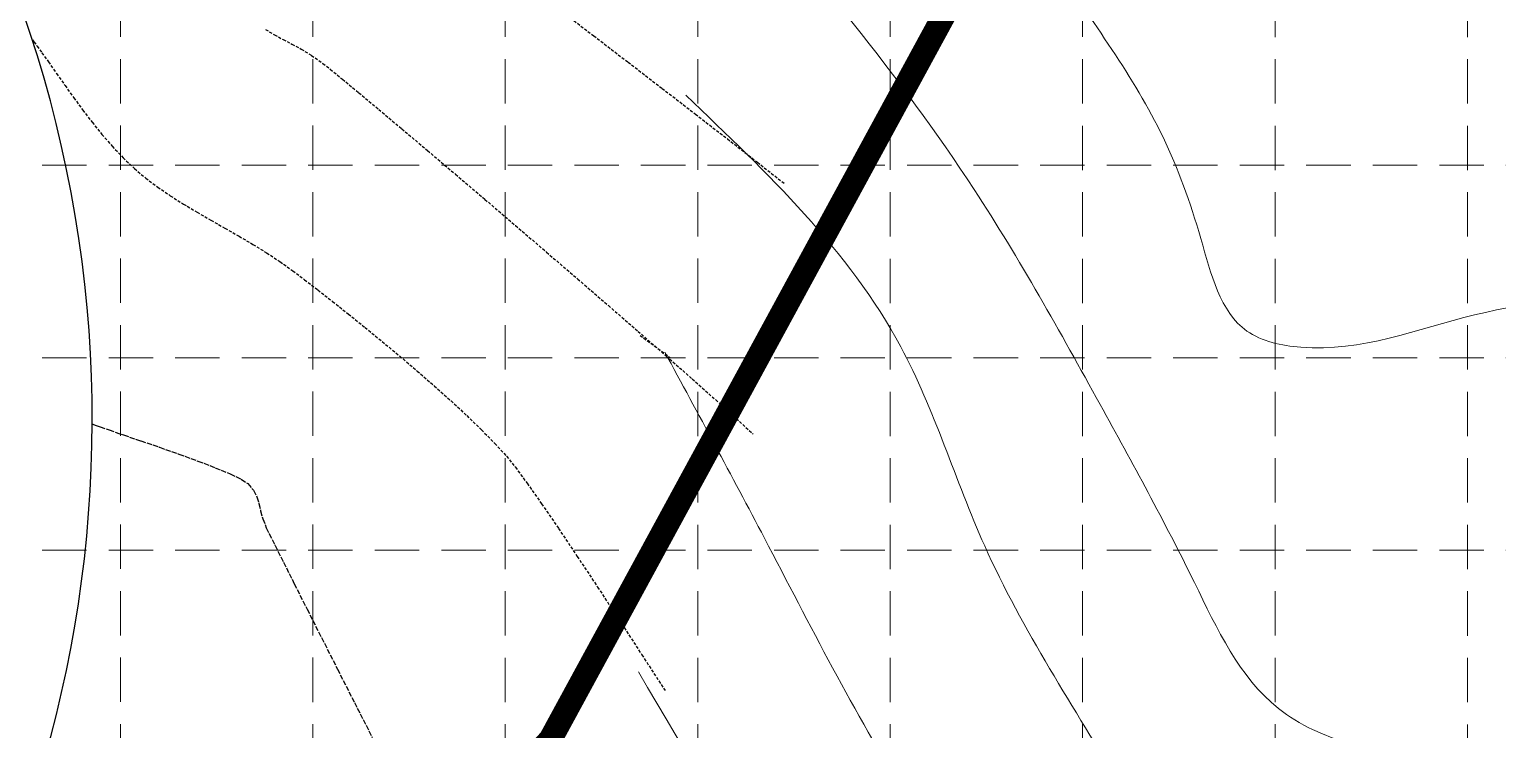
# Model space of a CAD drawing. Header units: inches. Extents: x 2507435 to 2508087, y 7097652 to 7098695.
# Drawn here: x 2507720.9 to 2507845.1, y 7098435.3 to 7098494.5 of the extents above; entities that cross this region are included whole.
import ezdxf

# ---------------------------------------------------------------- set-up
doc = ezdxf.new("R2010")
doc.units = ezdxf.units.IN
doc.header["$MEASUREMENT"] = 0
doc.linetypes.add('DASHED7', pattern=[0.5317999999999998, 0.4379999999999999, -0.0938])
doc.linetypes.add('HIDDEN', pattern=[0.375, 0.25, -0.125])
doc.layers.add('ALT BID GRADING', color=1, linetype='Continuous', lineweight=0)
for name, color, linetype in [('CONT-MJR', 7, 'DASHED7'), ('CONT-MNR', 8, 'HIDDEN'), ('E-STRUCTURES', 6, 'Continuous'), ('GRID', 254, 'HIDDEN'), ('LIMITS OF DISTURBANCE', 1, 'HIDDEN')]:
    doc.layers.add(name, color=color, linetype=linetype)

msp = doc.modelspace()

# ---------------------------------------------------------------- linework, layer by layer
at = {"layer": 'ALT BID GRADING', "color": 35, "linetype": 'Continuous', "lineweight": 13}
for points in [[(2507806.568243864, 7098609.088887449), (2507820.256532942, 7098604.362921062), (2507830.95828497, 7098602.373041038), (2507841.582109596, 7098602.315040343), (2507849.857748907, 7098602.801563878), (2507858.133384594, 7098602.801563878), (2507874.487953235, 7098601.071737202), (2507885.308683512, 7098594.189770204), (2507893.670156743, 7098586.816234743), (2507902.523486456, 7098575.510147321), (2507915.311624545, 7098558.305229827), (2507923.744886936, 7098545.798481573), (2507932.95337225, 7098531.123115066), (2507940.419709442, 7098522.168651764), (2507953.112487378, 7098515.70154009), (2507964.063117191, 7098509.980634755), (2507976.507017341, 7098502.269847267), (2507985.217743461, 7098494.061592435), (2507992.932962061, 7098486.848274421), (2508000.399299252, 7098478.142547986), (2508008.885465023, 7098470.145072742)], [(2507809.012148059, 7098582.113799994), (2507814.487462966, 7098576.641629396), (2507823.198189085, 7098568.433372434), (2507834.148818898, 7098569.428311381), (2507839.375259643, 7098570.671987195), (2507847.09047462, 7098572.661867218), (2507854.80569322, 7098574.403012506), (2507858.78773779, 7098574.651747243), (2507870.236126798, 7098575.149218845), (2507881.435634397, 7098569.925782984), (2507890.892997496, 7098560.473850209), (2507903.088016238, 7098548.037098463), (2507919.957265907, 7098522.525325379), (2507926.772496576, 7098509.875734759), (2507936.437664872, 7098490.579299731), (2507947.637172471, 7098485.35586387), (2507953.05981228, 7098482.143944362), (2507958.587802284, 7098479.634958535), (2507962.569850477, 7098476.898872172), (2507971.031702435, 7098472.670377388), (2507978.746917412, 7098464.9595899), (2507987.955402725, 7098449.786751789)], [(2507799.057029388, 7098567.18969662), (2507802.790196172, 7098561.22005442), (2507807.021122151, 7098554.752944875), (2507811.895313357, 7098544.298229983), (2507814.99918358, 7098538.094050821), (2507817.659647394, 7098536.321426379), (2507828.175748421, 7098533.8591993), (2507846.343841263, 7098538.336430951), (2507859.036615576, 7098542.316190999), (2507867.249589747, 7098543.559866812), (2507879.693486274, 7098543.311132075), (2507894.875042066, 7098532.615523487), (2507913.070876571, 7098508.149641203), (2507925.514776721, 7098481.78372716), (2507932.946339, 7098459.655484176), (2507938.207551033, 7098455.169076251), (2507947.664914133, 7098450.443109863), (2507961.602080997, 7098442.234852902), (2507966.828518118, 7098436.26521283), (2507970.31281074, 7098430.544305366), (2507974.792614504, 7098420.843637854)], [(2507795.489127687, 7098546.514009472), (2507806.574385729, 7098528.344622774), (2507811.749803701, 7098518.935095928), (2507816.229607465, 7098509.234430545), (2507821.206927648, 7098501.312122381), (2507834.176564184, 7098501.682529528), (2507846.481321201, 7098504.414214091), (2507861.027641484, 7098507.990754731), (2507871.978271297, 7098509.980634755), (2507883.703279753, 7098509.890786489), (2507891.916250301, 7098508.149641203), (2507901.871368972, 7098500.936325317), (2507913.319754357, 7098481.78372716), (2507919.314040538, 7098461.570275915), (2507927.52701471, 7098443.412616705), (2507935.739988882, 7098429.732189145), (2507941.961937145, 7098421.275197446), (2507949.179396551, 7098416.549231059), (2507958.885637436, 7098411.325795197), (2507966.103100466, 7098406.351094073), (2507971.079630721, 7098398.943147052), (2507972.076170943, 7098390.183314887), (2507972.853274472, 7098381.660072576), (2507975.513734663, 7098374.569581194), (2507978.174198477, 7098368.365402033)], [(2507786.620919804, 7098527.458312683), (2507795.932537719, 7098516.379419497), (2507807.461209416, 7098499.982655114), (2507816.772827331, 7098485.358517302), (2507819.965836123, 7098476.794455586), (2507823.867391462, 7098468.961755048), (2507828.42768808, 7098467.591257548), (2507843.1114883, 7098470.327343912), (2507858.044162683, 7098472.814693409), (2507873.72347767, 7098475.550779773), (2507883.429714932, 7098475.79951451), (2507895.624737296, 7098475.302045036), (2507906.077611539, 7098464.35770171), (2507913.295070944, 7098447.194983576), (2507918.27263028, 7098434.509497094), (2507922.747901022, 7098421.544090598), (2507929.472141502, 7098406.402435635), (2507933.951941643, 7098395.458094439), (2507942.459692717, 7098386.203554839), (2507951.66817803, 7098381.975057925), (2507957.143492937, 7098378.492767351), (2507964.112074557, 7098375.010476776), (2507968.591878321, 7098369.040836705), (2507971.079630721, 7098363.933843055), (2507974.813826585, 7098347.152152183), (2507981.533534043, 7098326.755878213)], [(2507779.526355672, 7098508.402615894), (2507800.810051692, 7098480.926958324), (2507811.451899702, 7098462.757573756), (2507819.433287521, 7098447.690278769), (2507826.527855277, 7098437.05454063), (2507829.423199222, 7098435.255701304), (2507858.453399307, 7098437.497697806), (2507870.985818405, 7098439.484198218), (2507887.718483146, 7098440.599787387), (2507894.813050902, 7098441.042942433), (2507908.558769134, 7098419.328311109), (2507914.766516826, 7098398.943147052), (2507924.07813474, 7098379.444295217), (2507934.276572719, 7098365.928088677), (2507944.918420728, 7098355.292350538)], [(2507776.422481826, 7098488.903761929), (2507794.602307623, 7098467.63228778), (2507801.696871756, 7098450.792368351), (2507813.225543452, 7098430.407204294), (2507818.989877489, 7098419.328311109), (2507826.527855277, 7098406.033638435), (2507835.839469568, 7098401.602081588), (2507862.000683184, 7098405.147328343), (2507876.710420555, 7098405.771061558), (2507892.638609704, 7098405.273589956), (2507899.247151219, 7098394.511590204), (2507906.326898782, 7098383.6336423), (2507914.290991544, 7098371.694357898), (2507923.499476858, 7098358.760136679), (2507928.228158408, 7098351.546820793), (2507937.473884702, 7098342.392766763)], [(2507774.648841699, 7098467.189130605), (2507783.07363955, 7098451.457146705), (2507795.045717655, 7098429.74251538), (2507805.244155633, 7098414.453599215), (2507816.772827331, 7098394.954745251), (2507822.980571399, 7098386.091631554), (2507826.527855277, 7098381.43853871), (2507830.518545563, 7098376.563826815), (2507836.282883223, 7098371.689112792), (2507847.811551297, 7098369.251712125), (2507862.887503248, 7098366.592777589), (2507871.755711131, 7098362.604375787), (2507876.633225104, 7098349.974481468), (2507879.737095327, 7098334.907186481), (2507882.840969172, 7098325.157760563), (2507888.638508697, 7098291.532823256)], [(2507772.42557025, 7098440.137469656), (2507798.005179771, 7098398.405797309), (2507809.690659257, 7098381.721842594), (2507817.798949962, 7098371.234786075), (2507825.907240667, 7098362.1777802), (2507840.58803699, 7098349.487932378), (2507847.379370551, 7098328.726370723), (2507865.356431466, 7098321.539674338), (2507871.755711131, 7098305.880442596), (2507873.97276129, 7098289.70530152), (2507874.416171322, 7098275.081161579), (2507874.416171322, 7098272.86538209)]]:
    msp.add_spline(points, degree=3, dxfattribs=at)
at = {"layer": 'CONT-MJR', "color": 35, "elevation": 665}
for points in [[(2507726.242077813, 7098461.119219734), (2507726.307661673, 7098461.090481704)], [(2507726.307661673, 7098461.090481704), (2507726.495039513, 7098461.01615354)], [(2507727.666524692, 7098460.598905832), (2507728.895015812, 7098460.177717453)], [(2507733.580652298, 7098458.553568583), (2507735.180111173, 7098457.970752711)], [(2507735.180111173, 7098457.970752711), (2507736.650456239, 7098457.406601214)], [(2507736.650456239, 7098457.406601214), (2507737.902945197, 7098456.88474259)], [(2507740.339634584, 7098454.374720851), (2507740.482012314, 7098453.765135644)], [(2507740.664719949, 7098453.092138926), (2507740.963267012, 7098452.331789639)], [(2507744.404394079, 7098445.457407123), (2507745.629377948, 7098443.034438809)]]:
    msp.add_lwpolyline(points, dxfattribs=at)
at = {"layer": 'CONT-MJR', "color": 35, "extrusion": (0.3444720957005957, 0.9387965569193572, 0), "elevation": 7527852.562581398}
msp.add_lwpolyline([(90976.74324484775, 665.0000000000009), (90976.30551104387, 665.0000000000009)], dxfattribs=at)
at = {"layer": 'CONT-MJR', "color": 35, "extrusion": (-0.3306498375362296, -0.9437535085695127, 0), "elevation": -7528376.841181323}
msp.add_lwpolyline([(19571.13416445069, 665.0000000000009), (19571.94003397506, 665.0000000000009)], dxfattribs=at)
at = {"layer": 'CONT-MJR', "color": 35, "extrusion": (-0.3233954981585051, -0.946263891190408, 0), "elevation": -7528004.784477185}
msp.add_lwpolyline([(77363.23691703752, 665), (77364.77385247406, 665)], dxfattribs=at)
at = {"layer": 'CONT-MJR', "color": 35, "extrusion": (-0.3262454552850262, -0.9452850908090459, 0), "elevation": -7528203.733415216}
msp.add_lwpolyline([(54679.90067589004, 665.0000000000009), (54681.5842522108, 665.0000000000009)], dxfattribs=at)
at = {"layer": 'CONT-MJR', "color": 35, "extrusion": (0.3323536806348475, 0.9431548287362314, 0), "elevation": 7528399.946963612}
msp.add_lwpolyline([(-5980.469998680986, 665.0000000000009), (-5982.208663780708, 665.0000000000009)], dxfattribs=at)
at = {"layer": 'CONT-MJR', "color": 35, "extrusion": (-0.4342086842518555, -0.9008123103734055, 0), "elevation": -7483258.921717323}
msp.add_lwpolyline([(-823210.4499795833, 665.0000000000009), (-823209.3999378164, 665.0000000000009)], dxfattribs=at)
at = {"layer": 'CONT-MJR', "color": 35, "extrusion": (0.5540239045562414, 0.8325007586664751, 0), "elevation": 7298817.630980711}
msp.add_lwpolyline([(1845020.052815932, 665), (1845019.3914954, 665)], dxfattribs=at)
at = {"layer": 'CONT-MJR', "color": 35, "extrusion": (0.7646820016730618, 0.6444078183241414, 0), "elevation": 6491923.768249106}
msp.add_lwpolyline([(3812054.715314479, 665), (3812053.979064636, 665)], dxfattribs=at)
at = {"layer": 'CONT-MJR', "color": 35, "extrusion": (0.8873070888255804, 0.4611790651361719, 0), "elevation": 5498794.438114267}
msp.add_lwpolyline([(5141992.753731171, 665.0000000000009), (5141992.128710412, 665.0000000000009)], dxfattribs=at)
at = {"layer": 'CONT-MJR', "color": 35, "extrusion": (0.9547672761613235, 0.2973540791236725, 0), "elevation": 4505062.777189309}
msp.add_lwpolyline([(6031685.726058639, 665.0000000000009), (6031685.128934333, 665.0000000000009)], dxfattribs=at)
at = {"layer": 'CONT-MJR', "color": 35, "extrusion": (0.96506782497721, 0.2620001778506213, 0), "elevation": 4279935.801512877}
msp.add_lwpolyline([(6193460.883530315, 665), (6193460.186173401, 665)], dxfattribs=at)
at = {"layer": 'CONT-MJR', "color": 35, "extrusion": (0.8986800341100308, 0.4386048293076512, 0), "elevation": 5367072.207741013}
msp.add_lwpolyline([(5279330.086519608, 665), (5279329.525431471, 665)], dxfattribs=at)
at = {"layer": 'CONT-MJR', "color": 35, "extrusion": (0.8955510830114084, 0.4449587146209112, 0), "elevation": 5404328.356942875}
msp.add_lwpolyline([(5241184.916747509, 665), (5241183.810020487, 665)], dxfattribs=at)
at = {"layer": 'CONT-MJR', "color": 35, "extrusion": (0.8943549972075268, 0.4473579539584881, 0), "elevation": 5418359.765176132}
msp.add_lwpolyline([(5226676.781206027, 665), (5226675.186258288, 665)], dxfattribs=at)
at = {"layer": 'CONT-MJR', "color": 35, "extrusion": (0.8935978249239589, 0.4488684966570606, 0), "elevation": 5427183.483052341}
msp.add_lwpolyline([(5217512.385113383, 665), (5217510.359375013, 665)], dxfattribs=at)
at = {"layer": 'CONT-MJR', "color": 35, "extrusion": (0.8929893249227384, 0.4500778439048427, 0), "elevation": 5434242.009304566}
msp.add_lwpolyline([(5210158.22151412, 665), (5210155.822416745, 665)], dxfattribs=at)
at = {"layer": 'CONT-MJR', "color": 35, "extrusion": (0.8918699755788618, 0.4522918821524002, 0), "elevation": 5447151.193629236}
msp.add_lwpolyline([(5196655.225102076, 665.0000000000009), (5196652.25157973, 665.0000000000009)], dxfattribs=at)
at = {"layer": 'CONT-MJR', "color": 35, "extrusion": (0.8912799865161747, 0.4534533996296946, 0), "elevation": 5453916.61290816}
msp.add_lwpolyline([(5189551.457452694, 665), (5189548.282861813, 665)], dxfattribs=at)
at = {"layer": 'CONT-MJR', "color": 35, "extrusion": (0.8906338217078552, 0.4547212284796703, 0), "elevation": 5461295.798054479}
msp.add_lwpolyline([(5181782.126533509, 665), (5181778.808300718, 665)], dxfattribs=at)
at = {"layer": 'CONT-MNR', "color": 35}
for points, elevation in [([(2507765.770596421, 7098496.127989635), (2507768.640434476, 7098493.932857855)], 668), ([(2507721.318060224, 7098493.41263393), (2507721.586279749, 7098493.052603578)], 666), ([(2507743.913892396, 7098492.805846341), (2507744.77652674, 7098492.278465428)], 667), ([(2507744.77652674, 7098492.278465428), (2507745.746041569, 7098491.597417625)], 667), ([(2507724.681487943, 7098488.693610646), (2507725.444812918, 7098487.653493796)], 666), ([(2507774.428127722, 7098489.487385022), (2507777.245765278, 7098487.311555893)], 668), ([(2507752.422750932, 7098486.061575737), (2507754.60101883, 7098484.21952107)], 667), ([(2507727.070372709, 7098485.592746192), (2507727.941361365, 7098484.592227786)], 666), ([(2507730.766945047, 7098481.89965633), (2507731.779466034, 7098481.137880393)], 666), ([(2507732.848313822, 7098480.408352413), (2507733.962598473, 7098479.703569975)], 666), ([(2507759.449283228, 7098480.095381005), (2507762.031480374, 7098477.887009492)], 667), ([(2507735.111430047, 7098479.01603066), (2507736.283918607, 7098478.338232057)], 666), ([(2507736.283918607, 7098478.338232057), (2507737.469174213, 7098477.662671747)], 666), ([(2507737.469174213, 7098477.662671747), (2507738.656306928, 7098476.981847314)], 666), ([(2507762.031480374, 7098477.887009492), (2507764.660521247, 7098475.630246254)], 667), ([(2507742.120068335, 7098474.832765128), (2507743.205810098, 7098474.05586005)], 666), ([(2507743.205810098, 7098474.05586005), (2507744.19318994, 7098473.307357614)], 666), ([(2507747.901475059, 7098470.403920235), (2507749.308582054, 7098469.269274794)], 666), ([(2507772.557578553, 7098468.599829542), (2507775.088535007, 7098466.735555235)], 667), ([(2507753.716585282, 7098465.585243098), (2507755.170443864, 7098464.31634445)], 666), ([(2507755.170443864, 7098464.31634445), (2507756.57771291, 7098463.053240284)], 666), ([(2507780.687858809, 7098461.573918534), (2507782.111261107, 7098460.256871469)], 667), ([(2507760.286873109, 7098459.45612579), (2507761.274674285, 7098458.373630669)], 666), ([(2507761.274674285, 7098458.373630669), (2507762.018671335, 7098457.446718014)], 666), ([(2507762.018671335, 7098457.446718014), (2507763.017566931, 7098456.088590728)], 666), ([(2507767.249494496, 7098449.908802242), (2507768.973833773, 7098447.30769759)], 666), ([(2507768.973833773, 7098447.30769759), (2507770.805996344, 7098444.516318887)], 666)]:
    msp.add_lwpolyline(points, dxfattribs=dict(at, elevation=elevation))
at = {"layer": 'CONT-MNR', "color": 35, "extrusion": (0.7974667237121061, 0.6033629293981188, 0), "elevation": 6282792.083256554}
msp.add_lwpolyline([(4147746.426118606, 666.0000000000009), (4147746.204486221, 666.0000000000009)], dxfattribs=at)
at = {"layer": 'CONT-MNR', "color": 35, "extrusion": (-0.5236726994628429, -0.8519195407063387, 0), "elevation": -7360581.601026637}
msp.add_lwpolyline([(-1580894.29057455, 667), (-1580893.408043984, 667)], dxfattribs=at)
at = {"layer": 'CONT-MNR', "color": 35, "extrusion": (-0.4758455070891174, -0.8795288814945766, 0), "elevation": -7436628.099037996}
msp.add_lwpolyline([(-1172155.275365593, 667.0000000000009), (-1172154.443064935, 667.0000000000009)], dxfattribs=at)
at = {"layer": 'CONT-MNR', "color": 35, "extrusion": (-0.4595245987297597, -0.888165042749518, 0), "elevation": -7457003.200987344}
msp.add_lwpolyline([(-1034643.311611724, 667.0000000000009), (-1034642.474049865, 667.0000000000009)], dxfattribs=at)
at = {"layer": 'CONT-MNR', "color": 35, "extrusion": (0.6085465060968868, 0.7935182101989039, 0), "elevation": 7158878.044944884}
msp.add_lwpolyline([(2329803.598240094, 668), (2329799.940420186, 668)], dxfattribs=at)
at = {"layer": 'CONT-MNR', "color": 35, "extrusion": (0.8080409921881879, 0.58912626400758, 0), "elevation": 6208250.530873338}
msp.add_lwpolyline([(4258508.719970607, 666.0000000000009), (4258508.032886136, 666.0000000000009)], dxfattribs=at)
at = {"layer": 'CONT-MNR', "color": 35, "extrusion": (0.8141291639451609, 0.580683824825484, 0), "elevation": 6163589.381879682}
msp.add_lwpolyline([(4322896.164821079, 666), (4322895.224980195, 666)], dxfattribs=at)
at = {"layer": 'CONT-MNR', "color": 35, "extrusion": (-0.4781235955463468, -0.8782925636607848, 0), "elevation": -7433564.981394125}
msp.add_lwpolyline([(-1191424.968696927, 667.0000000000009), (-1191424.072153846, 667.0000000000009)], dxfattribs=at)
at = {"layer": 'CONT-MNR', "color": 35, "extrusion": (0.818217675730247, 0.574908545007458, 0), "elevation": 6132846.458985411}
msp.add_lwpolyline([(4366400.291439919, 666), (4366399.0824588, 666)], dxfattribs=at)
at = {"layer": 'CONT-MNR', "color": 35, "extrusion": (-0.619135888917208, -0.7852838665442572, 0), "elevation": -7126966.319905827}
msp.add_lwpolyline([(-2425638.629377057, 667), (-2425637.830864625, 667)], dxfattribs=at)
at = {"layer": 'CONT-MNR', "color": 35, "extrusion": (-0.6327474979984758, -0.7743581882931624, 0), "elevation": -7083544.953351472}
msp.add_lwpolyline([(-2549658.546833772, 667), (-2549657.223027688, 667)], dxfattribs=at)
at = {"layer": 'CONT-MNR', "color": 35, "extrusion": (-0.609741104823673, -0.7926006466616127, 0), "elevation": -7155360.508477181}
msp.add_lwpolyline([(-2340580.829303052, 668), (-2340577.189201884, 668)], dxfattribs=at)
at = {"layer": 'CONT-MNR', "color": 35, "extrusion": (0.8184481982804892, 0.5745803222626243, 0), "elevation": 6131094.659624266}
msp.add_lwpolyline([(4368858.536450205, 666.0000000000009), (4368857.294789533, 666.0000000000009)], dxfattribs=at)
at = {"layer": 'CONT-MNR', "color": 35, "extrusion": (0.8144084317901621, 0.5802920869950658, 0), "elevation": 6161508.943738282}
msp.add_lwpolyline([(4325857.524669769, 666.0000000000009), (4325856.256013968, 666.0000000000009)], dxfattribs=at)
at = {"layer": 'CONT-MNR', "color": 35, "extrusion": (0.6384231714009437, 0.7696855554175103, 0), "elevation": 7064609.469577968}
msp.add_lwpolyline([(2601663.718361331, 667), (2601661.926406757, 667)], dxfattribs=at)
at = {"layer": 'CONT-MNR', "color": 35, "extrusion": (-0.6416984371009297, -0.7669570495289969, 0), "elevation": -7053454.743765701}
msp.add_lwpolyline([(-2631753.771653867, 667), (-2631751.568814287, 667)], dxfattribs=at)
at = {"layer": 'CONT-MNR', "color": 35, "extrusion": (0.7936718064502739, 0.6083461708977537, 0), "elevation": 6308648.767033916}
msp.add_lwpolyline([(4108304.346998583, 666), (4108303.040446512, 666)], dxfattribs=at)
at = {"layer": 'CONT-MNR', "color": 35, "extrusion": (-0.6439581824727474, -0.7650606898974719, 0), "elevation": -7045660.335743049}
msp.add_lwpolyline([(-2652547.940310337, 667.0000000000009), (-2652545.383878559, 667.0000000000009)], dxfattribs=at)
at = {"layer": 'CONT-MNR', "color": 35, "extrusion": (-0.6130044232306101, -0.7900794751793689, 0), "elevation": -7145647.673812682}
msp.add_lwpolyline([(-2370060.79002913, 668), (-2370057.372626402, 668)], dxfattribs=at)
at = {"layer": 'CONT-MNR', "color": 35, "extrusion": (0.7765194202386122, 0.6300933184793263, 0), "elevation": 6420007.114113625}
msp.add_lwpolyline([(3932011.163853819, 666), (3932009.845439835, 666)], dxfattribs=at)
at = {"layer": 'CONT-MNR', "color": 35, "extrusion": (0.6153205659223393, 0.7882769825086943, 0), "elevation": 7138661.082430634}
msp.add_lwpolyline([(2391018.73225529, 668.0000000000009), (2391015.519814495, 668.0000000000009)], dxfattribs=at)
at = {"layer": 'CONT-MNR', "color": 35, "extrusion": (0.7262040111787196, 0.6874792608856928, 0), "elevation": 6701183.030834816}
msp.add_lwpolyline([(3430937.032536646, 666.0000000000009), (3430935.700670447, 666.0000000000009)], dxfattribs=at)
at = {"layer": 'CONT-MNR', "color": 35, "extrusion": (0.6916646236927246, 0.7222188368714857, 0), "elevation": 6861165.923408695}
msp.add_lwpolyline([(3098640.987003618, 666), (3098639.651329449, 666)], dxfattribs=at)
at = {"layer": 'CONT-MNR', "color": 35, "extrusion": (-0.6472217196692193, -0.7623018074151592, 0), "elevation": -7034260.59582871}
msp.add_lwpolyline([(-2682627.298692908, 667.0000000000009), (-2682624.206990075, 667.0000000000009)], dxfattribs=at)
at = {"layer": 'CONT-MNR', "color": 35, "extrusion": (0.6467193819979802, 0.7627280255426248, 0), "elevation": 7036009.175490959}
msp.add_lwpolyline([(2678010.530177745, 666.0000000000009), (2678009.290805103, 666.0000000000009)], dxfattribs=at)
at = {"layer": 'CONT-MNR', "color": 35, "extrusion": (-0.6486033540132952, -0.7611265920743435, 0), "elevation": -7029383.153768541}
msp.add_lwpolyline([(-2695378.86826185, 667), (-2695375.594885559, 667)], dxfattribs=at)
at = {"layer": 'CONT-MNR', "color": 35, "extrusion": (-0.6183925017745362, -0.7858693999317128, 0), "elevation": -7129274.644762952}
msp.add_lwpolyline([(-2418859.298376727, 668), (-2418856.353284705, 668)], dxfattribs=at)
at = {"layer": 'CONT-MNR', "color": 35, "extrusion": (-0.5637419566876998, -0.825950970863237, 0), "elevation": -7276711.007690795}
msp.add_lwpolyline([(-1930448.148264858, 666.0000000000009), (-1930446.854183459, 666.0000000000009)], dxfattribs=at)
at = {"layer": 'CONT-MNR', "color": 35, "extrusion": (-0.5135290444334532, -0.8580722117183754, 0), "elevation": -7378802.404586798}
msp.add_lwpolyline([(-1493458.671416393, 666), (-1493457.332564536, 666)], dxfattribs=at)
at = {"layer": 'CONT-MNR', "color": 35, "extrusion": (-0.5073348846886685, -0.8617489859454059, 0), "elevation": -7389368.64289052}
msp.add_lwpolyline([(-1440263.756962085, 666), (-1440262.389835574, 666)], dxfattribs=at)
at = {"layer": 'CONT-MNR', "color": 35, "extrusion": (0.5246895509648949, 0.8512936479900792, 0), "elevation": 7358672.662263012}
msp.add_lwpolyline([(1589673.344360937, 666.0000000000009), (1589671.983823221, 666.0000000000009)], dxfattribs=at)
at = {"layer": 'CONT-MNR', "color": 35, "extrusion": (-0.5495672178576462, -0.8354495035944461, 0), "elevation": -7308590.135341685}
msp.add_lwpolyline([(-1805998.505003684, 666), (-1805997.155521276, 666)], dxfattribs=at)
at = {"layer": 'CONT-MNR', "color": 35, "extrusion": (-0.6528315537730974, -0.7575031104874774, 0), "elevation": -7014265.269456443}
msp.add_lwpolyline([(-2734469.344398711, 667), (-2734465.869845423, 667)], dxfattribs=at)
at = {"layer": 'CONT-MNR', "color": 35, "extrusion": (-0.6103797319817439, -0.7921089462857331, 0), "elevation": -7153440.440246493}
msp.add_lwpolyline([(-2346357.624402653, 666), (-2346356.201267495, 666)], dxfattribs=at)
at = {"layer": 'CONT-MNR', "color": 35, "extrusion": (-0.6161512946482997, -0.7876278195335816, 0), "elevation": -7136104.894770845}
msp.add_lwpolyline([(-2398563.004427432, 666), (-2398561.425172188, 666)], dxfattribs=at)
at = {"layer": 'CONT-MNR', "color": 35, "extrusion": (-0.6545000317147591, -0.7560619739713005, 0), "elevation": -7008219.554695802}
msp.add_lwpolyline([(-2749923.551088613, 667), (-2749920.124082118, 667)], dxfattribs=at)
at = {"layer": 'CONT-MNR', "color": 35, "extrusion": (-0.6218378079036907, -0.7831460532119999, 0), "elevation": -7118551.538500654}
msp.add_lwpolyline([(-2450166.111349683, 666), (-2450164.403952116, 666)], dxfattribs=at)
at = {"layer": 'CONT-MNR', "color": 35, "extrusion": (-0.6564383561251905, -0.7543796687395926, 0), "elevation": -7001138.631176224}
msp.add_lwpolyline([(-2767898.098323754, 667), (-2767894.776158411, 667)], dxfattribs=at)
at = {"layer": 'CONT-MNR', "color": 35, "extrusion": (-0.6339965990605433, -0.7733358341494753, 0), "elevation": -7079405.18647649}
msp.add_lwpolyline([(-2561072.971865927, 666), (-2561071.09200819, 666)], dxfattribs=at)
at = {"layer": 'CONT-MNR', "color": 35, "extrusion": (0.6587768275872045, 0.7523384154980648, 0), "elevation": 6992513.212612853}
msp.add_lwpolyline([(2789613.341713838, 667), (2789610.181674476, 667)], dxfattribs=at)
at = {"layer": 'CONT-MNR', "color": 35, "extrusion": (0.6409010738279254, 0.7676234842461582, 0), "elevation": 7056170.954902051}
msp.add_lwpolyline([(2624407.435560836, 666.0000000000009), (2624405.511304005, 666.0000000000009)], dxfattribs=at)
at = {"layer": 'CONT-MNR', "color": 35, "extrusion": (0.6486599131331691, 0.7610783908994326, 0), "elevation": 7029168.073431408}
msp.add_lwpolyline([(2695894.847359347, 666), (2695892.90651178, 666)], dxfattribs=at)
at = {"layer": 'CONT-MNR', "color": 35, "extrusion": (-0.6617148248199586, -0.7497556205947986, 0), "elevation": -6981547.163921297}
msp.add_lwpolyline([(-2816942.525542498, 667), (-2816939.584898526, 667)], dxfattribs=at)
at = {"layer": 'CONT-MNR', "color": 35, "extrusion": (-0.6655833583237375, -0.746323517733761, 0), "elevation": -6966885.921428605}
msp.add_lwpolyline([(-2853007.182750455, 667.0000000000009), (-2853004.518744885, 667.0000000000009)], dxfattribs=at)
at = {"layer": 'CONT-MNR', "color": 35, "extrusion": (0.6803699843823563, 0.7328688043241794, 0), "elevation": 6908444.433980855}
msp.add_lwpolyline([(2991724.63202727, 666.0000000000009), (2991722.807186957, 666.0000000000009)], dxfattribs=at)
at = {"layer": 'CONT-MNR', "color": 35, "extrusion": (-0.6709848440460731, -0.7414710642098362, 0), "elevation": -6945986.691210702}
msp.add_lwpolyline([(-2903515.646884412, 667), (-2903513.316711226, 667)], dxfattribs=at)
at = {"layer": 'CONT-MNR', "color": 35, "extrusion": (-0.6954998298619676, -0.7185262602452148, 0), "elevation": -6844576.422309533}
msp.add_lwpolyline([(-3135089.065976929, 666), (-3135087.334436795, 666)], dxfattribs=at)
at = {"layer": 'CONT-MNR', "color": 35, "extrusion": (0.7143996206926961, 0.6997379380554781, 0), "elevation": 6758604.380930232}
msp.add_lwpolyline([(3316363.342194629, 666.0000000000009), (3316361.730684744, 666.0000000000009)], dxfattribs=at)
at = {"layer": 'CONT-MNR', "color": 35, "extrusion": (0.8180003491619072, 0.5752177229284561, 0), "elevation": 6134508.771571863}
msp.add_lwpolyline([(4364029.826368637, 666.0000000000009), (4364027.697819668, 666.0000000000009)], dxfattribs=at)
at = {"layer": 'CONT-MNR', "color": 35, "extrusion": (0.8253013653876703, 0.5646925325247778, 0), "elevation": 6078105.415414106}
msp.add_lwpolyline([(4442248.32432216, 666), (4442245.808886845, 666)], dxfattribs=at)
at = {"layer": 'CONT-MNR', "color": 35, "extrusion": (0.8300983050435171, 0.5576170764636608, 0), "elevation": 6039910.228819069}
msp.add_lwpolyline([(4494040.24183872, 666), (4494037.395618613, 666)], dxfattribs=at)
at = {"layer": 'CONT-MNR', "color": 35, "extrusion": (0.8379448145913645, 0.5457549703845526, 0), "elevation": 5975384.919848248}
msp.add_lwpolyline([(4579476.392156138, 666), (4579472.891371137, 666)], dxfattribs=at)
at = {"layer": 'CONT-MNR', "color": 35, "extrusion": (0.839483837931134, 0.5433846573583154, 0), "elevation": 5962418.912040062}
msp.add_lwpolyline([(4596341.764980064, 666.0000000000009), (4596338.158761189, 666.0000000000009)], dxfattribs=at)
at = {"layer": 'E-STRUCTURES', "color": 7}
msp.add_arc((2507621.855905689, 7098461.488408454), 104.3868249871424, 305.8848562717045, 81.8459466020809, dxfattribs=at)
at = {"layer": 'GRID', "color": 252, "linetype": 'HIDDEN', "lineweight": 0, "ltscale": 15}
for p, q in [((2507728.622582891, 7097734.470218821), (2507728.622582891, 7098678.232320917)), ((2507744.893677451, 7097734.467660665), (2507744.893677451, 7098678.232320917)), ((2507761.164772011, 7097734.465102509), (2507761.164772011, 7098678.232320917)), ((2507777.435866571, 7097734.462544353), (2507777.435866571, 7098678.232320917)), ((2507793.706961131, 7097734.459986196), (2507793.706961131, 7098678.232320917)), ((2507809.97805569, 7097734.45742804), (2507809.97805569, 7098678.232320917)), ((2507826.249150249, 7097734.454869883), (2507826.249150249, 7098678.232320917)), ((2507842.520244809, 7097734.452311726), (2507842.520244809, 7098678.232320917)), ((2507452.013975376, 7098482.9791862), (2508070.315568645, 7098482.9791862)), ((2507452.013975376, 7098466.70809164), (2508070.315568645, 7098466.70809164)), ((2507452.013975376, 7098450.43699708), (2508070.315568645, 7098450.43699708))]:
    msp.add_line(p, q, dxfattribs=at)
at = {"layer": 'LIMITS OF DISTURBANCE', "ltscale": 30, "const_width": 2}
msp.add_lwpolyline([(2508040.650436161, 7098659.836378056), (2507774.920100386, 7098659.32229198), (2507776.264230064, 7098608.300056366), (2507804.291386123, 7098606.194359545), (2507805.178663956, 7098508.398802675), (2507764.979364849, 7098434.425274255), (2507729.107945589, 7098395.819028723), (2507630.794308925, 7098350.053489733), (2507645.249976321, 7098329.79024417), (2507733.265471447, 7098328.059754496), (2507737.825809758, 7098085.336952455), (2507647.943561675, 7098085.910165784), (2507647.800208825, 7098104.682914507), (2507629.307687464, 7098104.682914507), (2507629.151088282, 7098050.868568956), (2507651.657489443, 7098022.494489652), (2507656.388133493, 7098026.650288727, -0.6948064036351087), (2507832.62966582, 7097937.82892316), (2508011.151894334, 7097928.621596732), (2508040.077503543, 7098644.601660757)], format="xyb", close=True, dxfattribs=at)

doc.saveas('drawing.dxf')
